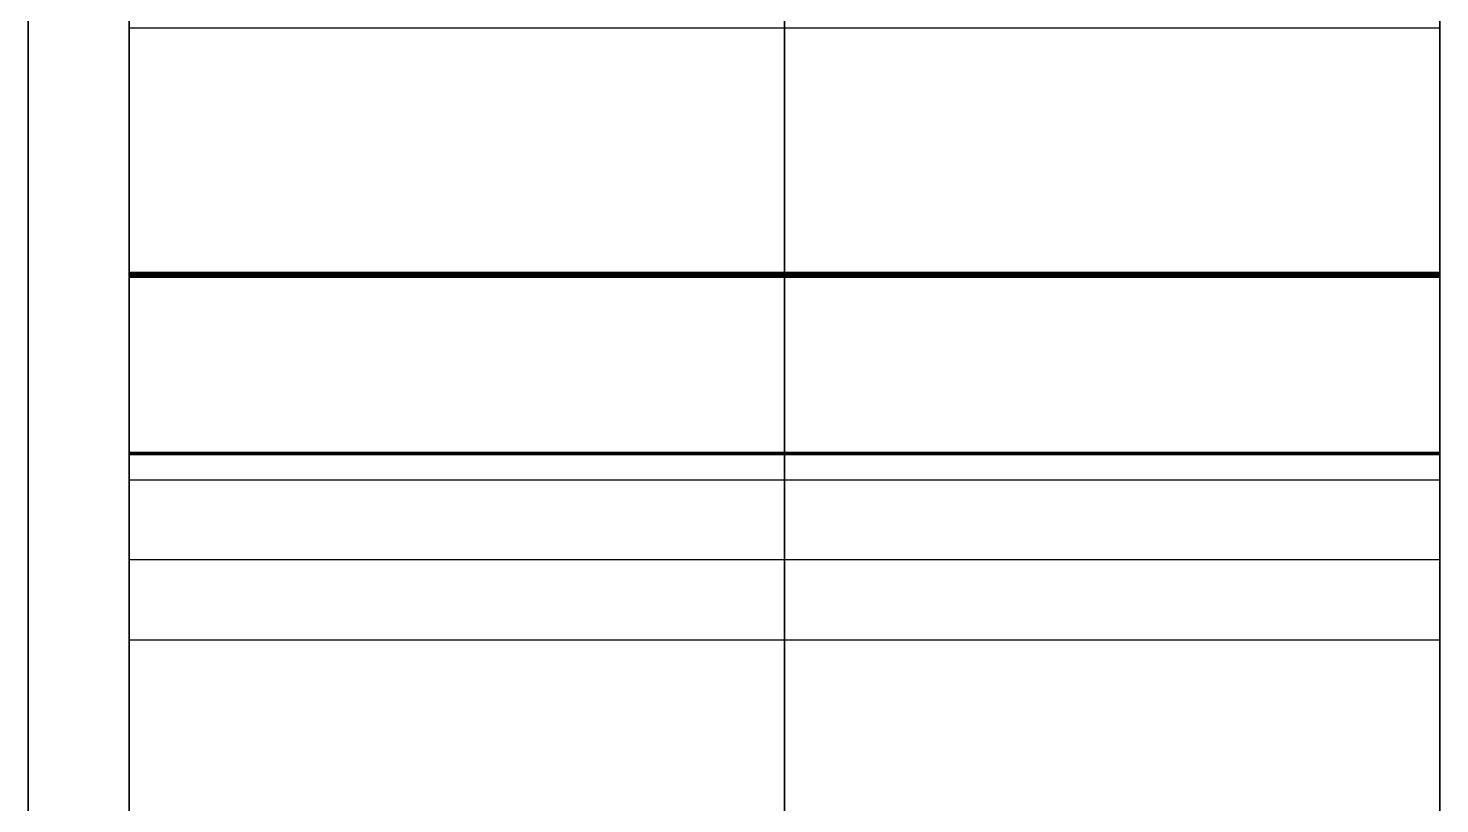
# Model space of a CAD drawing. Header units: millimetres. Extents: x -85 to 1059, y -155 to 155.
# Drawn here: x 1000 to 1007, y 39.77 to 43.61 of the extents above; entities that cross this region are included whole.
import ezdxf

# ---------------------------------------------------------------- set-up
doc = ezdxf.new("R2010")
doc.units = ezdxf.units.MM
doc.header["$MEASUREMENT"] = 0
doc.layers.add('Default', color=7, linetype='Continuous', true_color=0x000000)

msp = doc.modelspace()

# ---------------------------------------------------------------- linework, layer by layer
at = {"layer": 'Default'}
msp.add_line((1007, 11.1019, 0.0002), (1007, 140.002, 0.0002), dxfattribs=at)
for points, knots in [([(1000, 0, -154), (1000, -154, -154), (1000, -154), (1000, -154, 154), (1000, 0, 154), (1000, 154, 154), (1000, 154), (1000, 154, -154), (1000, 0, -154)], [0, 0, 0, 241.902634, 241.902634, 483.805269, 483.805269, 725.707903, 725.707903, 967.610537, 967.610537, 967.610537]), ([(1000, 0, -150), (1000, -150, -150), (1000, -150), (1000, -150, 150), (1000, 0, 150), (1000, 150, 150), (1000, 150), (1000, 150, -150), (1000, 0, -150)], [0, 0, 0, 235.619449, 235.619449, 471.238898, 471.238898, 706.858347, 706.858347, 942.477796, 942.477796, 942.477796])]:
    msp.add_rational_spline(points, [1, 0.707106781187, 1, 0.707106781187, 1, 0.707106781187, 1, 0.707106781187, 1], degree=2, knots=knots, dxfattribs=at)
for points, degree, knots in [([(1000.5, 0.0018, 150.0005), (1000.5, 82.8446, 150.0005), (1000.5, 150.0018, 82.8432), (1000.5, 150.0018, 0.0004), (1000.5, 150.0018, -82.8427), (1000.5, 82.8446, -150), (1000.5, 0.0018, -150), (1000.5, -82.8411, -150), (1000.5, -149.9983, -82.8427), (1000.5, -149.9983, 0.0004), (1000.5, -149.9983, 82.8432), (1000.5, -82.8411, 150.0005), (1000.5, 0.0018, 150.0005)], 3, [-5, -5, -5, -5, -4, -4, -4, -3, -3, -3, -2, -2, -2, -1, -1, -1, -1]), ([(1000.5, 0.3488, 139.7504), (1000.5, -76.9709, 139.7504), (1000.5, -139.6511, 77.0702), (1000.5, -139.6511, -0.2498), (1000.5, -139.6511, -77.5699), (1000.5, -76.9709, -140.2497), (1000.5, 0.3488, -140.2497), (1000.5, 77.6689, -140.2497), (1000.5, 140.349, -77.5699), (1000.5, 140.349, -0.2498), (1000.5, 140.349, 77.0702), (1000.5, 77.6689, 139.7504), (1000.5, 0.3488, 139.7504)], 3, [20636, 20636, 20636, 20636, 20637, 20637, 20637, 20638, 20638, 20638, 20639, 20639, 20639, 20640, 20640, 20640, 20640]), ([(1007, 0.3488, 139.7504), (1007, -76.9709, 139.7504), (1007, -139.6511, 77.0702), (1007, -139.6511, -0.2498), (1007, -139.6511, -77.5699), (1007, -76.9709, -140.2497), (1007, 0.3488, -140.2497), (1007, 77.6689, -140.2497), (1007, 140.349, -77.5699), (1007, 140.349, -0.2498), (1007, 140.349, 77.0702), (1007, 77.6689, 139.7504), (1007, 0.3488, 139.7504)], 3, [20636, 20636, 20636, 20636, 20637, 20637, 20637, 20638, 20638, 20638, 20639, 20639, 20639, 20640, 20640, 20640, 20640]), ([(1000.5, 0.0018, 140.0004), (1000.5, -77.318, 140.0004), (1000.5, -139.9981, 77.3202), (1000.5, -139.9981, 0.0002), (1000.5, -139.9981, -77.3199), (1000.5, -77.318, -139.9997), (1000.5, 0.0018, -139.9997), (1000.5, 77.3215, -139.9997), (1000.5, 140.002, -77.3199), (1000.5, 140.002, 0.0002), (1000.5, 140.002, 77.3202), (1000.5, 77.3215, 140.0004), (1000.5, 0.0018, 140.0004)], 3, [-1, -1, -1, -1, 0, 0, 0, 1, 1, 1, 2, 2, 2, 3, 3, 3, 3]), ([(1003.75, 0.0018, 140.0004), (1003.75, -77.318, 140.0004), (1003.75, -139.9981, 77.3202), (1003.75, -139.9981, 0.0002), (1003.75, -139.9981, -77.3199), (1003.75, -77.318, -139.9997), (1003.75, 0.0018, -139.9997), (1003.75, 77.3215, -139.9997), (1003.75, 140.002, -77.3199), (1003.75, 140.002, 0.0002), (1003.75, 140.002, 77.3202), (1003.75, 77.3215, 140.0004), (1003.75, 0.0018, 140.0004)], 3, [-1, -1, -1, -1, 0, 0, 0, 1, 1, 1, 2, 2, 2, 3, 3, 3, 3]), ([(1007, 0.0018, 140.0004), (1007, -77.318, 140.0004), (1007, -139.9981, 77.3202), (1007, -139.9981, 0.0002), (1007, -139.9981, -77.3199), (1007, -77.318, -139.9997), (1007, 0.0018, -139.9997), (1007, 77.3215, -139.9997), (1007, 140.002, -77.3199), (1007, 140.002, 0.0002), (1007, 140.002, 77.3202), (1007, 77.3215, 140.0004), (1007, 0.0018, 140.0004)], 3, [-1, -1, -1, -1, 0, 0, 0, 1, 1, 1, 2, 2, 2, 3, 3, 3, 3]), ([(1007, 124.0322, 15.6482), (1007, 116.3332, 77.2989), (1007, 63.7379, 125.0004), (1007, 0.0019, 125.0004), (1007, -17.5054, 125.0004), (1007, -34.1724, 121.4011), (1007, -49.2988, 114.9022)], 3, [595.378082, 595.378082, 595.378082, 595.378082, 596.378082, 596.378082, 596.378082, 597.378082, 597.378082, 597.378082, 597.378082]), ([(1007, -49.627, -114.76), (1007, -34.4135, -121.3481), (1007, -17.6322, -124.9994), (1007, 0.0018, -124.9994), (1007, 63.676, -124.9994), (1007, 116.2304, -77.3892), (1007, 124.0095, -15.8252)], 3, [1200.555169, 1200.555169, 1200.555169, 1200.555169, 1201.555169, 1201.555169, 1201.555169, 1202.555169, 1202.555169, 1202.555169, 1202.555169]), ([(1000.5, 43.6216, -149.083), (1000.5, 43.6161, -149.0756), (1000.5, 43.6107, -149.0682), (1000.5, 43.5791, -149.0248), (1000.5, 43.5475, -148.9814), (1000.5, 43.5161, -148.9382), (1000.5, 43.4847, -148.895), (1000.5, 43.4537, -148.8518), (1000.5, 43.4226, -148.8086), (1000.5, 43.3918, -148.7659), (1000.5, 43.3609, -148.7232), (1000.5, 43.3304, -148.6805), (1000.5, 43.2999, -148.6378), (1000.5, 43.2695, -148.5953), (1000.5, 43.2392, -148.5528), (1000.5, 43.2092, -148.5107), (1000.5, 43.1792, -148.4685), (1000.5, 43.1494, -148.4262), (1000.5, 43.1196, -148.3838), (1000.5, 43.0902, -148.342), (1000.5, 43.0607, -148.3002), (1000.5, 43.0314, -148.2586), (1000.5, 43.0021, -148.217), (1000.5, 42.9732, -148.1752), (1000.5, 42.9443, -148.1334), (1000.5, 42.9155, -148.0921), (1000.5, 42.8868, -148.0508), (1000.5, 42.8584, -148.0097), (1000.5, 42.83, -147.9686), (1000.5, 42.8018, -147.9275), (1000.5, 42.7735, -147.8864), (1000.5, 42.7457, -147.8458), (1000.5, 42.7178, -147.8053), (1000.5, 42.6899, -147.7645), (1000.5, 42.6621, -147.7238), (1000.5, 42.6347, -147.6836), (1000.5, 42.6074, -147.6434), (1000.5, 42.5802, -147.603), (1000.5, 42.553, -147.5626), (1000.5, 42.5261, -147.5227), (1000.5, 42.4991, -147.4828), (1000.5, 42.4724, -147.443), (1000.5, 42.4458, -147.4031), (1000.5, 42.4232, -147.3692), (1000.5, 42.4006, -147.3354)], 2, [9449, 9449, 9449, 9450, 9450, 9451, 9451, 9452, 9452, 9453, 9453, 9454, 9454, 9455, 9455, 9456, 9456, 9457, 9457, 9458, 9458, 9459, 9459, 9460, 9460, 9461, 9461, 9462, 9462, 9463, 9463, 9464, 9464, 9465, 9465, 9466, 9466, 9467, 9467, 9468, 9468, 9469, 9469, 9470, 9470, 9471, 9471, 9471]), ([(1000.5, 42.4006, 146.8358), (1000.5, 42.4232, 146.8696), (1000.5, 42.4458, 146.9035), (1000.5, 42.4724, 146.9432), (1000.5, 42.4991, 146.9829), (1000.5, 42.5261, 147.0231), (1000.5, 42.553, 147.0633), (1000.5, 42.5802, 147.1032), (1000.5, 42.6074, 147.1431), (1000.5, 42.6347, 147.1836), (1000.5, 42.6621, 147.2242), (1000.5, 42.6899, 147.2648), (1000.5, 42.7178, 147.3053), (1000.5, 42.7457, 147.3463), (1000.5, 42.7735, 147.3872), (1000.5, 42.8018, 147.4281), (1000.5, 42.83, 147.469), (1000.5, 42.8584, 147.5101), (1000.5, 42.8868, 147.5512), (1000.5, 42.9155, 147.5925), (1000.5, 42.9443, 147.6338), (1000.5, 42.9732, 147.6754), (1000.5, 43.0021, 147.717), (1000.5, 43.0314, 147.7588), (1000.5, 43.0607, 147.8006), (1000.5, 43.0902, 147.8426), (1000.5, 43.1196, 147.8846), (1000.5, 43.1494, 147.9266), (1000.5, 43.1792, 147.9686), (1000.5, 43.2092, 148.0111), (1000.5, 43.2392, 148.0536), (1000.5, 43.2695, 148.0959), (1000.5, 43.2999, 148.1382), (1000.5, 43.3304, 148.1809), (1000.5, 43.3609, 148.2236), (1000.5, 43.3918, 148.2663), (1000.5, 43.4226, 148.309), (1000.5, 43.4537, 148.352), (1000.5, 43.4847, 148.3951), (1000.5, 43.5161, 148.4385), (1000.5, 43.5475, 148.4818), (1000.5, 43.5791, 148.5252), (1000.5, 43.6107, 148.5686)], 2, [983, 983, 983, 984, 984, 985, 985, 986, 986, 987, 987, 988, 988, 989, 989, 990, 990, 991, 991, 992, 992, 993, 993, 994, 994, 995, 995, 996, 996, 997, 997, 998, 998, 999, 999, 1000, 1000, 1001, 1001, 1002, 1002, 1003, 1003, 1004, 1004, 1004]), ([(1007, 43.6216, -149.083), (1007, 43.6161, -149.0756), (1007, 43.6107, -149.0682), (1007, 43.5791, -149.0248), (1007, 43.5475, -148.9814), (1007, 43.5161, -148.9382), (1007, 43.4847, -148.895), (1007, 43.4537, -148.8518), (1007, 43.4226, -148.8086), (1007, 43.3918, -148.7659), (1007, 43.3609, -148.7232), (1007, 43.3304, -148.6805), (1007, 43.2999, -148.6378), (1007, 43.2695, -148.5953), (1007, 43.2392, -148.5528), (1007, 43.2092, -148.5107), (1007, 43.1792, -148.4685), (1007, 43.1494, -148.4262), (1007, 43.1196, -148.3838), (1007, 43.0902, -148.342), (1007, 43.0607, -148.3002), (1007, 43.0314, -148.2586), (1007, 43.0021, -148.217), (1007, 42.9732, -148.1752), (1007, 42.9443, -148.1334), (1007, 42.9155, -148.0921), (1007, 42.8868, -148.0508), (1007, 42.8584, -148.0097), (1007, 42.83, -147.9686), (1007, 42.8018, -147.9275), (1007, 42.7735, -147.8864), (1007, 42.7457, -147.8458), (1007, 42.7178, -147.8053), (1007, 42.6899, -147.7645), (1007, 42.6621, -147.7238), (1007, 42.6347, -147.6836), (1007, 42.6074, -147.6434), (1007, 42.5802, -147.603), (1007, 42.553, -147.5626), (1007, 42.5261, -147.5227), (1007, 42.4991, -147.4828), (1007, 42.4724, -147.443), (1007, 42.4458, -147.4031), (1007, 42.4232, -147.3692), (1007, 42.4006, -147.3354)], 2, [9449, 9449, 9449, 9450, 9450, 9451, 9451, 9452, 9452, 9453, 9453, 9454, 9454, 9455, 9455, 9456, 9456, 9457, 9457, 9458, 9458, 9459, 9459, 9460, 9460, 9461, 9461, 9462, 9462, 9463, 9463, 9464, 9464, 9465, 9465, 9466, 9466, 9467, 9467, 9468, 9468, 9469, 9469, 9470, 9470, 9471, 9471, 9471]), ([(1007, 42.4006, 146.8358), (1007, 42.4232, 146.8696), (1007, 42.4458, 146.9035), (1007, 42.4724, 146.9432), (1007, 42.4991, 146.9829), (1007, 42.5261, 147.0231), (1007, 42.553, 147.0633), (1007, 42.5802, 147.1032), (1007, 42.6074, 147.1431), (1007, 42.6347, 147.1836), (1007, 42.6621, 147.2242), (1007, 42.6899, 147.2648), (1007, 42.7178, 147.3053), (1007, 42.7457, 147.3463), (1007, 42.7735, 147.3872), (1007, 42.8018, 147.4281), (1007, 42.83, 147.469), (1007, 42.8584, 147.5101), (1007, 42.8868, 147.5512), (1007, 42.9155, 147.5925), (1007, 42.9443, 147.6338), (1007, 42.9732, 147.6754), (1007, 43.0021, 147.717), (1007, 43.0314, 147.7588), (1007, 43.0607, 147.8006), (1007, 43.0902, 147.8426), (1007, 43.1196, 147.8846), (1007, 43.1494, 147.9266), (1007, 43.1792, 147.9686), (1007, 43.2092, 148.0111), (1007, 43.2392, 148.0536), (1007, 43.2695, 148.0959), (1007, 43.2999, 148.1382), (1007, 43.3304, 148.1809), (1007, 43.3609, 148.2236), (1007, 43.3918, 148.2663), (1007, 43.4226, 148.309), (1007, 43.4537, 148.352), (1007, 43.4847, 148.3951), (1007, 43.5161, 148.4385), (1007, 43.5475, 148.4818), (1007, 43.5791, 148.5252), (1007, 43.6107, 148.5686)], 2, [983, 983, 983, 984, 984, 985, 985, 986, 986, 987, 987, 988, 988, 989, 989, 990, 990, 991, 991, 992, 992, 993, 993, 994, 994, 995, 995, 996, 996, 997, 997, 998, 998, 999, 999, 1000, 1000, 1001, 1001, 1002, 1002, 1003, 1003, 1004, 1004, 1004]), ([(1000.5, 42.3872, 146.8192), (1000.5, 42.3888, 146.821), (1000.5, 42.3904, 146.8227), (1000.5, 42.392, 146.8245), (1000.5, 42.3936, 146.8263)], 2, [979, 979, 979, 980, 980, 981, 981, 981]), ([(1000.5, 41.5067, 147.0584), (1000.5, 41.6487, 147.0187), (1000.5, 41.7907, 146.979), (1000.5, 41.9408, 146.9365), (1000.5, 42.0909, 146.894), (1000.5, 42.2326, 146.8536), (1000.5, 42.3742, 146.8132)], 2, [971, 971, 971, 972, 972, 973, 973, 974, 974, 974]), ([(1000.5, 42.3742, -147.3128), (1000.5, 42.2326, -147.3534), (1000.5, 42.0909, -147.3939), (1000.5, 41.9408, -147.4363), (1000.5, 41.7907, -147.4786), (1000.5, 41.6487, -147.5185), (1000.5, 41.5067, -147.5583)], 2, [9480, 9480, 9480, 9481, 9481, 9482, 9482, 9483, 9483, 9483]), ([(1007, 42.3872, 146.8192), (1007, 42.3888, 146.821), (1007, 42.3904, 146.8227), (1007, 42.392, 146.8245), (1007, 42.3936, 146.8263)], 2, [979, 979, 979, 980, 980, 981, 981, 981]), ([(1007, 41.5067, 147.0584), (1007, 41.6487, 147.0187), (1007, 41.7907, 146.979), (1007, 41.9408, 146.9365), (1007, 42.0909, 146.894), (1007, 42.2326, 146.8536), (1007, 42.3742, 146.8132)], 2, [971, 971, 971, 972, 972, 973, 973, 974, 974, 974]), ([(1007, 42.3742, -147.3128), (1007, 42.2326, -147.3534), (1007, 42.0909, -147.3939), (1007, 41.9408, -147.4363), (1007, 41.7907, -147.4786), (1007, 41.6487, -147.5185), (1007, 41.5067, -147.5583)], 2, [9480, 9480, 9480, 9481, 9481, 9482, 9482, 9483, 9483, 9483]), ([(1000.5, 41.5032, 147.0612), (1000.5, 41.5041, 147.0605), (1000.5, 41.5049, 147.0598), (1000.5, 41.5058, 147.0591), (1000.5, 41.5067, 147.0584)], 2, [969, 969, 969, 970, 970, 971, 971, 971]), ([(1000.5, 41.5004, 147.0669), (1000.5, 41.5011, 147.0654), (1000.5, 41.5018, 147.064), (1000.5, 41.5025, 147.0626), (1000.5, 41.5032, 147.0612)], 2, [967, 967, 967, 968, 968, 969, 969, 969]), ([(1000.5, 41.5004, -147.5664), (1000.5, 41.4998, -147.5684), (1000.5, 41.4993, -147.5703), (1000.5, 41.4988, -147.5723), (1000.5, 41.4982, -147.5742)], 2, [9487, 9487, 9487, 9488, 9488, 9489, 9489, 9489]), ([(1000.5, 41.4968, 147.0852), (1000.5, 41.4972, 147.0825), (1000.5, 41.4975, 147.0799), (1000.5, 41.4979, 147.0774), (1000.5, 41.4982, 147.075)], 2, [963, 963, 963, 964, 964, 965, 965, 965]), ([(1000.5, 41.3709, 149.2195), (1000.5, 41.3716, 149.2102), (1000.5, 41.3723, 149.2008), (1000.5, 41.3764, 149.1474), (1000.5, 41.3804, 149.0939), (1000.5, 41.3846, 149.0408), (1000.5, 41.3889, 148.9877), (1000.5, 41.3928, 148.9346), (1000.5, 41.3966, 148.8815), (1000.5, 41.4005, 148.8288), (1000.5, 41.4044, 148.7761), (1000.5, 41.4081, 148.7238), (1000.5, 41.4118, 148.6716), (1000.5, 41.4153, 148.6196), (1000.5, 41.4189, 148.5676), (1000.5, 41.4222, 148.5159), (1000.5, 41.4256, 148.4642), (1000.5, 41.4289, 148.4129), (1000.5, 41.4323, 148.3615), (1000.5, 41.4356, 148.3102), (1000.5, 41.439, 148.2589), (1000.5, 41.442, 148.2079), (1000.5, 41.445, 148.1569), (1000.5, 41.448, 148.1065), (1000.5, 41.451, 148.056), (1000.5, 41.4538, 148.0058), (1000.5, 41.4566, 147.9555), (1000.5, 41.4593, 147.9056), (1000.5, 41.4619, 147.8557), (1000.5, 41.4646, 147.8059), (1000.5, 41.4672, 147.7562), (1000.5, 41.4697, 147.7066), (1000.5, 41.4721, 147.657), (1000.5, 41.4744, 147.6082), (1000.5, 41.4767, 147.5593), (1000.5, 41.479, 147.5105), (1000.5, 41.4813, 147.4616), (1000.5, 41.4834, 147.4131), (1000.5, 41.4855, 147.3646), (1000.5, 41.4877, 147.3164), (1000.5, 41.4898, 147.2683), (1000.5, 41.4915, 147.2203), (1000.5, 41.4933, 147.1723), (1000.5, 41.4949, 147.1318), (1000.5, 41.4965, 147.0912)], 2, [940, 940, 940, 941, 941, 942, 942, 943, 943, 944, 944, 945, 945, 946, 946, 947, 947, 948, 948, 949, 949, 950, 950, 951, 951, 952, 952, 953, 953, 954, 954, 955, 955, 956, 956, 957, 957, 958, 958, 959, 959, 960, 960, 961, 961, 962, 962, 962]), ([(1000.5, 41.4965, -147.5908), (1000.5, 41.4949, -147.6315), (1000.5, 41.4933, -147.6723), (1000.5, 41.4915, -147.7201), (1000.5, 41.4898, -147.7679), (1000.5, 41.4877, -147.8162), (1000.5, 41.4855, -147.8645), (1000.5, 41.4834, -147.9129), (1000.5, 41.4813, -147.9612), (1000.5, 41.479, -148.0101), (1000.5, 41.4767, -148.0589), (1000.5, 41.4744, -148.108), (1000.5, 41.4721, -148.157), (1000.5, 41.4697, -148.2064), (1000.5, 41.4672, -148.2558), (1000.5, 41.4646, -148.3053), (1000.5, 41.4619, -148.3549), (1000.5, 41.4593, -148.4052), (1000.5, 41.4566, -148.4554), (1000.5, 41.4538, -148.5055), (1000.5, 41.451, -148.5556), (1000.5, 41.448, -148.6063), (1000.5, 41.445, -148.6569), (1000.5, 41.442, -148.7077), (1000.5, 41.439, -148.7585), (1000.5, 41.4356, -148.8096), (1000.5, 41.4323, -148.8608), (1000.5, 41.4289, -148.9123), (1000.5, 41.4256, -148.9638), (1000.5, 41.4222, -149.0155), (1000.5, 41.4189, -149.0672), (1000.5, 41.4153, -149.1194), (1000.5, 41.4118, -149.1716), (1000.5, 41.4081, -149.224), (1000.5, 41.4044, -149.2764), (1000.5, 41.4005, -149.3289), (1000.5, 41.3966, -149.3815), (1000.5, 41.3928, -149.4342), (1000.5, 41.3889, -149.487), (1000.5, 41.3846, -149.5402), (1000.5, 41.3804, -149.5935), (1000.5, 41.3764, -149.6471), (1000.5, 41.3723, -149.7008), (1000.5, 41.3716, -149.7101), (1000.5, 41.3709, -149.7194)], 2, [9492, 9492, 9492, 9493, 9493, 9494, 9494, 9495, 9495, 9496, 9496, 9497, 9497, 9498, 9498, 9499, 9499, 9500, 9500, 9501, 9501, 9502, 9502, 9503, 9503, 9504, 9504, 9505, 9505, 9506, 9506, 9507, 9507, 9508, 9508, 9509, 9509, 9510, 9510, 9511, 9511, 9512, 9512, 9513, 9513, 9514, 9514, 9514]), ([(1007, 41.5032, 147.0612), (1007, 41.5041, 147.0605), (1007, 41.5049, 147.0598), (1007, 41.5058, 147.0591), (1007, 41.5067, 147.0584)], 2, [969, 969, 969, 970, 970, 971, 971, 971]), ([(1007, 41.5004, 147.0669), (1007, 41.5011, 147.0654), (1007, 41.5018, 147.064), (1007, 41.5025, 147.0626), (1007, 41.5032, 147.0612)], 2, [967, 967, 967, 968, 968, 969, 969, 969]), ([(1007, 41.5004, -147.5664), (1007, 41.4998, -147.5684), (1007, 41.4993, -147.5703), (1007, 41.4988, -147.5723), (1007, 41.4982, -147.5742)], 2, [9487, 9487, 9487, 9488, 9488, 9489, 9489, 9489]), ([(1007, 41.4968, 147.0852), (1007, 41.4972, 147.0825), (1007, 41.4975, 147.0799), (1007, 41.4979, 147.0774), (1007, 41.4982, 147.075)], 2, [963, 963, 963, 964, 964, 965, 965, 965]), ([(1007, 41.3709, 149.2195), (1007, 41.3716, 149.2102), (1007, 41.3723, 149.2008), (1007, 41.3764, 149.1474), (1007, 41.3804, 149.0939), (1007, 41.3846, 149.0408), (1007, 41.3889, 148.9877), (1007, 41.3928, 148.9346), (1007, 41.3966, 148.8815), (1007, 41.4005, 148.8288), (1007, 41.4044, 148.7761), (1007, 41.4081, 148.7238), (1007, 41.4118, 148.6716), (1007, 41.4153, 148.6196), (1007, 41.4189, 148.5676), (1007, 41.4222, 148.5159), (1007, 41.4256, 148.4642), (1007, 41.4289, 148.4129), (1007, 41.4323, 148.3615), (1007, 41.4356, 148.3102), (1007, 41.439, 148.2589), (1007, 41.442, 148.2079), (1007, 41.445, 148.1569), (1007, 41.448, 148.1065), (1007, 41.451, 148.056), (1007, 41.4538, 148.0058), (1007, 41.4566, 147.9555), (1007, 41.4593, 147.9056), (1007, 41.4619, 147.8557), (1007, 41.4646, 147.8059), (1007, 41.4672, 147.7562), (1007, 41.4697, 147.7066), (1007, 41.4721, 147.657), (1007, 41.4744, 147.6082), (1007, 41.4767, 147.5593), (1007, 41.479, 147.5105), (1007, 41.4813, 147.4616), (1007, 41.4834, 147.4131), (1007, 41.4855, 147.3646), (1007, 41.4877, 147.3164), (1007, 41.4898, 147.2683), (1007, 41.4915, 147.2203), (1007, 41.4933, 147.1723), (1007, 41.4949, 147.1318), (1007, 41.4965, 147.0912)], 2, [940, 940, 940, 941, 941, 942, 942, 943, 943, 944, 944, 945, 945, 946, 946, 947, 947, 948, 948, 949, 949, 950, 950, 951, 951, 952, 952, 953, 953, 954, 954, 955, 955, 956, 956, 957, 957, 958, 958, 959, 959, 960, 960, 961, 961, 962, 962, 962]), ([(1007, 41.4965, -147.5908), (1007, 41.4949, -147.6315), (1007, 41.4933, -147.6723), (1007, 41.4915, -147.7201), (1007, 41.4898, -147.7679), (1007, 41.4877, -147.8162), (1007, 41.4855, -147.8645), (1007, 41.4834, -147.9129), (1007, 41.4813, -147.9612), (1007, 41.479, -148.0101), (1007, 41.4767, -148.0589), (1007, 41.4744, -148.108), (1007, 41.4721, -148.157), (1007, 41.4697, -148.2064), (1007, 41.4672, -148.2558), (1007, 41.4646, -148.3053), (1007, 41.4619, -148.3549), (1007, 41.4593, -148.4052), (1007, 41.4566, -148.4554), (1007, 41.4538, -148.5055), (1007, 41.451, -148.5556), (1007, 41.448, -148.6063), (1007, 41.445, -148.6569), (1007, 41.442, -148.7077), (1007, 41.439, -148.7585), (1007, 41.4356, -148.8096), (1007, 41.4323, -148.8608), (1007, 41.4289, -148.9123), (1007, 41.4256, -148.9638), (1007, 41.4222, -149.0155), (1007, 41.4189, -149.0672), (1007, 41.4153, -149.1194), (1007, 41.4118, -149.1716), (1007, 41.4081, -149.224), (1007, 41.4044, -149.2764), (1007, 41.4005, -149.3289), (1007, 41.3966, -149.3815), (1007, 41.3928, -149.4342), (1007, 41.3889, -149.487), (1007, 41.3846, -149.5402), (1007, 41.3804, -149.5935), (1007, 41.3764, -149.6471), (1007, 41.3723, -149.7008), (1007, 41.3716, -149.7101), (1007, 41.3709, -149.7194)], 2, [9492, 9492, 9492, 9493, 9493, 9494, 9494, 9495, 9495, 9496, 9496, 9497, 9497, 9498, 9498, 9499, 9499, 9500, 9500, 9501, 9501, 9502, 9502, 9503, 9503, 9504, 9504, 9505, 9505, 9506, 9506, 9507, 9507, 9508, 9508, 9509, 9509, 9510, 9510, 9511, 9511, 9512, 9512, 9513, 9513, 9514, 9514, 9514]), ([(1000.5, 39.3915, 147.6627), (1000.5, 39.4133, 147.6971), (1000.5, 39.4352, 147.7315), (1000.5, 39.4611, 147.7719), (1000.5, 39.4871, 147.8123), (1000.5, 39.5132, 147.8527), (1000.5, 39.5393, 147.8931), (1000.5, 39.5656, 147.934), (1000.5, 39.5918, 147.9749), (1000.5, 39.6185, 148.0158), (1000.5, 39.6451, 148.0567), (1000.5, 39.6719, 148.0978), (1000.5, 39.6987, 148.1389), (1000.5, 39.7259, 148.1802), (1000.5, 39.7531, 148.2215), (1000.5, 39.7804, 148.2631), (1000.5, 39.8077, 148.3047), (1000.5, 39.8354, 148.3466), (1000.5, 39.8631, 148.3884), (1000.5, 39.891, 148.4302), (1000.5, 39.9189, 148.472), (1000.5, 39.9469, 148.5141), (1000.5, 39.9749, 148.5563), (1000.5, 40.0033, 148.5988), (1000.5, 40.0317, 148.6413), (1000.5, 40.0603, 148.6836), (1000.5, 40.0889, 148.726), (1000.5, 40.1178, 148.7687), (1000.5, 40.1468, 148.8113), (1000.5, 40.1759, 148.8544), (1000.5, 40.205, 148.8974), (1000.5, 40.2344, 148.9405), (1000.5, 40.2639, 148.9835), (1000.5, 40.2935, 149.0267), (1000.5, 40.3231, 149.0699), (1000.5, 40.3531, 149.1133), (1000.5, 40.3831, 149.1567), (1000.5, 40.4133, 149.2005), (1000.5, 40.4434, 149.2442), (1000.5, 40.474, 149.2881), (1000.5, 40.5045, 149.332), (1000.5, 40.5352, 149.3761), (1000.5, 40.5659, 149.4202), (1000.5, 40.5711, 149.4278), (1000.5, 40.5764, 149.4354)], 2, [916, 916, 916, 917, 917, 918, 918, 919, 919, 920, 920, 921, 921, 922, 922, 923, 923, 924, 924, 925, 925, 926, 926, 927, 927, 928, 928, 929, 929, 930, 930, 931, 931, 932, 932, 933, 933, 934, 934, 935, 935, 936, 936, 937, 937, 938, 938, 938]), ([(1000.5, 40.5764, -149.935), (1000.5, 40.5711, -149.9274), (1000.5, 40.5659, -149.9198), (1000.5, 40.5352, -149.8757), (1000.5, 40.5045, -149.8316), (1000.5, 40.474, -149.7879), (1000.5, 40.4434, -149.7441), (1000.5, 40.4133, -149.7004), (1000.5, 40.3831, -149.6567), (1000.5, 40.3531, -149.6133), (1000.5, 40.3231, -149.5699), (1000.5, 40.2935, -149.5267), (1000.5, 40.2639, -149.4834), (1000.5, 40.2344, -149.44), (1000.5, 40.205, -149.3967), (1000.5, 40.1759, -149.3538), (1000.5, 40.1468, -149.3109), (1000.5, 40.1178, -149.2682), (1000.5, 40.0889, -149.2256), (1000.5, 40.0603, -149.1831), (1000.5, 40.0317, -149.1405), (1000.5, 40.0033, -149.0984), (1000.5, 39.9749, -149.0562), (1000.5, 39.9469, -149.0139), (1000.5, 39.9189, -148.9716), (1000.5, 39.891, -148.9298), (1000.5, 39.8631, -148.888), (1000.5, 39.8354, -148.8461), (1000.5, 39.8077, -148.8043), (1000.5, 39.7804, -148.7627), (1000.5, 39.7531, -148.7211), (1000.5, 39.7259, -148.6798), (1000.5, 39.6987, -148.6385), (1000.5, 39.6719, -148.5974), (1000.5, 39.6451, -148.5563), (1000.5, 39.6185, -148.5154), (1000.5, 39.5918, -148.4745), (1000.5, 39.5656, -148.4338), (1000.5, 39.5393, -148.393), (1000.5, 39.5132, -148.3524), (1000.5, 39.4871, -148.3119), (1000.5, 39.4611, -148.2715), (1000.5, 39.4352, -148.2311), (1000.5, 39.4133, -148.1967), (1000.5, 39.3915, -148.1623)], 2, [9516, 9516, 9516, 9517, 9517, 9518, 9518, 9519, 9519, 9520, 9520, 9521, 9521, 9522, 9522, 9523, 9523, 9524, 9524, 9525, 9525, 9526, 9526, 9527, 9527, 9528, 9528, 9529, 9529, 9530, 9530, 9531, 9531, 9532, 9532, 9533, 9533, 9534, 9534, 9535, 9535, 9536, 9536, 9537, 9537, 9538, 9538, 9538]), ([(1007, 39.3915, 147.6627), (1007, 39.4133, 147.6971), (1007, 39.4352, 147.7315), (1007, 39.4611, 147.7719), (1007, 39.4871, 147.8123), (1007, 39.5132, 147.8527), (1007, 39.5393, 147.8931), (1007, 39.5656, 147.934), (1007, 39.5918, 147.9749), (1007, 39.6185, 148.0158), (1007, 39.6451, 148.0567), (1007, 39.6719, 148.0978), (1007, 39.6987, 148.1389), (1007, 39.7259, 148.1802), (1007, 39.7531, 148.2215), (1007, 39.7804, 148.2631), (1007, 39.8077, 148.3047), (1007, 39.8354, 148.3466), (1007, 39.8631, 148.3884), (1007, 39.891, 148.4302), (1007, 39.9189, 148.472), (1007, 39.9469, 148.5141), (1007, 39.9749, 148.5563), (1007, 40.0033, 148.5988), (1007, 40.0317, 148.6413), (1007, 40.0603, 148.6836), (1007, 40.0889, 148.726), (1007, 40.1178, 148.7687), (1007, 40.1468, 148.8113), (1007, 40.1759, 148.8544), (1007, 40.205, 148.8974), (1007, 40.2344, 148.9405), (1007, 40.2639, 148.9835), (1007, 40.2935, 149.0267), (1007, 40.3231, 149.0699), (1007, 40.3531, 149.1133), (1007, 40.3831, 149.1567), (1007, 40.4133, 149.2005), (1007, 40.4434, 149.2442), (1007, 40.474, 149.2881), (1007, 40.5045, 149.332), (1007, 40.5352, 149.3761), (1007, 40.5659, 149.4202), (1007, 40.5711, 149.4278), (1007, 40.5764, 149.4354)], 2, [916, 916, 916, 917, 917, 918, 918, 919, 919, 920, 920, 921, 921, 922, 922, 923, 923, 924, 924, 925, 925, 926, 926, 927, 927, 928, 928, 929, 929, 930, 930, 931, 931, 932, 932, 933, 933, 934, 934, 935, 935, 936, 936, 937, 937, 938, 938, 938]), ([(1007, 40.5764, -149.935), (1007, 40.5711, -149.9274), (1007, 40.5659, -149.9198), (1007, 40.5352, -149.8757), (1007, 40.5045, -149.8316), (1007, 40.474, -149.7879), (1007, 40.4434, -149.7441), (1007, 40.4133, -149.7004), (1007, 40.3831, -149.6567), (1007, 40.3531, -149.6133), (1007, 40.3231, -149.5699), (1007, 40.2935, -149.5267), (1007, 40.2639, -149.4834), (1007, 40.2344, -149.44), (1007, 40.205, -149.3967), (1007, 40.1759, -149.3538), (1007, 40.1468, -149.3109), (1007, 40.1178, -149.2682), (1007, 40.0889, -149.2256), (1007, 40.0603, -149.1831), (1007, 40.0317, -149.1405), (1007, 40.0033, -149.0984), (1007, 39.9749, -149.0562), (1007, 39.9469, -149.0139), (1007, 39.9189, -148.9716), (1007, 39.891, -148.9298), (1007, 39.8631, -148.888), (1007, 39.8354, -148.8461), (1007, 39.8077, -148.8043), (1007, 39.7804, -148.7627), (1007, 39.7531, -148.7211), (1007, 39.7259, -148.6798), (1007, 39.6987, -148.6385), (1007, 39.6719, -148.5974), (1007, 39.6451, -148.5563), (1007, 39.6185, -148.5154), (1007, 39.5918, -148.4745), (1007, 39.5656, -148.4338), (1007, 39.5393, -148.393), (1007, 39.5132, -148.3524), (1007, 39.4871, -148.3119), (1007, 39.4611, -148.2715), (1007, 39.4352, -148.2311), (1007, 39.4133, -148.1967), (1007, 39.3915, -148.1623)], 2, [9516, 9516, 9516, 9517, 9517, 9518, 9518, 9519, 9519, 9520, 9520, 9521, 9521, 9522, 9522, 9523, 9523, 9524, 9524, 9525, 9525, 9526, 9526, 9527, 9527, 9528, 9528, 9529, 9529, 9530, 9530, 9531, 9531, 9532, 9532, 9533, 9533, 9534, 9534, 9535, 9535, 9536, 9536, 9537, 9537, 9538, 9538, 9538])]:
    msp.add_open_spline(points, degree=degree, knots=knots, dxfattribs=at)
for points, degree in [([(1007, 123.9657, -15.1292), (1007, 89.2759, -15.1292), (1007, 54.5861, -15.1292), (1007, 19.8963, -15.1292)], 3), ([(1007, 20.2489, 14.8569), (1007, 54.8211, 14.8569), (1007, 89.3933, 14.8569), (1007, 123.9656, 14.8569)], 3), ([(1007, 43.6107, 148.5686), (1003.75, 43.6107, 148.5686), (1000.5, 43.6107, 148.5686)], 2), ([(1007, 42.4006, 146.8358), (1003.75, 42.4006, 146.8358), (1000.5, 42.4006, 146.8358)], 2), ([(1000.5, 42.3968, 146.8308), (1000.5, 42.3987, 146.8333), (1000.5, 42.4006, 146.8358)], 2), ([(1007, 42.4006, -147.3354), (1003.75, 42.4006, -147.3354), (1000.5, 42.4006, -147.3354)], 2), ([(1000.5, 42.4006, -147.3354), (1000.5, 42.3987, -147.3329), (1000.5, 42.3968, -147.3304)], 2), ([(1007, 42.3968, 146.8308), (1003.75, 42.3968, 146.8308), (1000.5, 42.3968, 146.8308)], 2), ([(1000.5, 42.3936, 146.8263), (1000.5, 42.3952, 146.8285), (1000.5, 42.3968, 146.8308)], 2), ([(1007, 42.3968, -147.3304), (1003.75, 42.3968, -147.3304), (1000.5, 42.3968, -147.3304)], 2), ([(1000.5, 42.3968, -147.3304), (1000.5, 42.3952, -147.3281), (1000.5, 42.3936, -147.3259)], 2), ([(1007, 42.3936, 146.8263), (1003.75, 42.3936, 146.8263), (1000.5, 42.3936, 146.8263)], 2), ([(1007, 42.3936, -147.3259), (1003.75, 42.3936, -147.3259), (1000.5, 42.3936, -147.3259)], 2), ([(1000.5, 42.3936, -147.3259), (1000.5, 42.392, -147.3243), (1000.5, 42.3904, -147.3227)], 2), ([(1007, 42.3904, -147.3227), (1003.75, 42.3904, -147.3227), (1000.5, 42.3904, -147.3227)], 2), ([(1000.5, 42.3904, -147.3227), (1000.5, 42.3888, -147.3209), (1000.5, 42.3872, -147.3191)], 2), ([(1007, 42.3872, 146.8192), (1003.75, 42.3872, 146.8192), (1000.5, 42.3872, 146.8192)], 2), ([(1000.5, 42.3844, 146.8174), (1000.5, 42.3858, 146.8183), (1000.5, 42.3872, 146.8192)], 2), ([(1007, 42.3872, -147.3191), (1003.75, 42.3872, -147.3191), (1000.5, 42.3872, -147.3191)], 2), ([(1000.5, 42.3872, -147.3191), (1000.5, 42.3858, -147.3179), (1000.5, 42.3844, -147.3167)], 2), ([(1007, 42.3844, 146.8174), (1003.75, 42.3844, 146.8174), (1000.5, 42.3844, 146.8174)], 2), ([(1000.5, 42.3816, 146.8153), (1000.5, 42.383, 146.8164), (1000.5, 42.3844, 146.8174)], 2), ([(1007, 42.3844, -147.3167), (1003.75, 42.3844, -147.3167), (1000.5, 42.3844, -147.3167)], 2), ([(1000.5, 42.3844, -147.3167), (1000.5, 42.383, -147.3158), (1000.5, 42.3816, -147.3149)], 2), ([(1007, 42.3816, 146.8153), (1003.75, 42.3816, 146.8153), (1000.5, 42.3816, 146.8153)], 2), ([(1000.5, 42.3791, 146.8139), (1000.5, 42.3804, 146.8146), (1000.5, 42.3816, 146.8153)], 2), ([(1007, 42.3816, -147.3149), (1003.75, 42.3816, -147.3149), (1000.5, 42.3816, -147.3149)], 2), ([(1000.5, 42.3816, -147.3149), (1000.5, 42.3804, -147.3142), (1000.5, 42.3791, -147.3135)], 2), ([(1007, 42.3791, 146.8139), (1003.75, 42.3791, 146.8139), (1000.5, 42.3791, 146.8139)], 2), ([(1000.5, 42.3767, 146.8132), (1000.5, 42.3779, 146.8136), (1000.5, 42.3791, 146.8139)], 2), ([(1007, 42.3791, -147.3135), (1003.75, 42.3791, -147.3135), (1000.5, 42.3791, -147.3135)], 2), ([(1000.5, 42.3791, -147.3135), (1000.5, 42.3779, -147.3132), (1000.5, 42.3767, -147.3128)], 2), ([(1007, 42.3767, 146.8132), (1003.75, 42.3767, 146.8132), (1000.5, 42.3767, 146.8132)], 2), ([(1000.5, 42.3742, 146.8132), (1000.5, 42.3754, 146.8132), (1000.5, 42.3767, 146.8132)], 2), ([(1007, 42.3767, -147.3128), (1003.75, 42.3767, -147.3128), (1000.5, 42.3767, -147.3128)], 2), ([(1000.5, 42.3767, -147.3128), (1000.5, 42.3754, -147.3128), (1000.5, 42.3742, -147.3128)], 2), ([(1007, 42.3742, 146.8132), (1003.75, 42.3742, 146.8132), (1000.5, 42.3742, 146.8132)], 2), ([(1007, 42.3742, -147.3128), (1003.75, 42.3742, -147.3128), (1000.5, 42.3742, -147.3128)], 2), ([(1007, 42.3968, 146.8308), (1007, 42.3987, 146.8333), (1007, 42.4006, 146.8358)], 2), ([(1007, 42.4006, -147.3354), (1007, 42.3987, -147.3329), (1007, 42.3968, -147.3304)], 2), ([(1007, 42.3936, 146.8263), (1007, 42.3952, 146.8285), (1007, 42.3968, 146.8308)], 2), ([(1007, 42.3968, -147.3304), (1007, 42.3952, -147.3281), (1007, 42.3936, -147.3259)], 2), ([(1007, 42.3936, -147.3259), (1007, 42.392, -147.3243), (1007, 42.3904, -147.3227)], 2), ([(1007, 42.3904, -147.3227), (1007, 42.3888, -147.3209), (1007, 42.3872, -147.3191)], 2), ([(1007, 42.3844, 146.8174), (1007, 42.3858, 146.8183), (1007, 42.3872, 146.8192)], 2), ([(1007, 42.3872, -147.3191), (1007, 42.3858, -147.3179), (1007, 42.3844, -147.3167)], 2), ([(1007, 42.3816, 146.8153), (1007, 42.383, 146.8164), (1007, 42.3844, 146.8174)], 2), ([(1007, 42.3844, -147.3167), (1007, 42.383, -147.3158), (1007, 42.3816, -147.3149)], 2), ([(1007, 42.3791, 146.8139), (1007, 42.3804, 146.8146), (1007, 42.3816, 146.8153)], 2), ([(1007, 42.3816, -147.3149), (1007, 42.3804, -147.3142), (1007, 42.3791, -147.3135)], 2), ([(1007, 42.3767, 146.8132), (1007, 42.3779, 146.8136), (1007, 42.3791, 146.8139)], 2), ([(1007, 42.3791, -147.3135), (1007, 42.3779, -147.3132), (1007, 42.3767, -147.3128)], 2), ([(1007, 42.3742, 146.8132), (1007, 42.3754, 146.8132), (1007, 42.3767, 146.8132)], 2), ([(1007, 42.3767, -147.3128), (1007, 42.3754, -147.3128), (1007, 42.3742, -147.3128)], 2), ([(1007, 41.5067, 147.0584), (1003.75, 41.5067, 147.0584), (1000.5, 41.5067, 147.0584)], 2), ([(1007, 41.5067, -147.5583), (1003.75, 41.5067, -147.5583), (1000.5, 41.5067, -147.5583)], 2), ([(1000.5, 41.5067, -147.5583), (1000.5, 41.5058, -147.5587), (1000.5, 41.5049, -147.559)], 2), ([(1007, 41.5049, -147.559), (1003.75, 41.5049, -147.559), (1000.5, 41.5049, -147.559)], 2), ([(1000.5, 41.5049, -147.559), (1000.5, 41.5041, -147.5601), (1000.5, 41.5032, -147.5612)], 2), ([(1007, 41.5032, 147.0612), (1003.75, 41.5032, 147.0612), (1000.5, 41.5032, 147.0612)], 2), ([(1007, 41.5032, -147.5612), (1003.75, 41.5032, -147.5612), (1000.5, 41.5032, -147.5612)], 2), ([(1000.5, 41.5032, -147.5612), (1000.5, 41.5025, -147.5624), (1000.5, 41.5018, -147.5636)], 2), ([(1007, 41.5018, -147.5636), (1003.75, 41.5018, -147.5636), (1000.5, 41.5018, -147.5636)], 2), ([(1000.5, 41.5018, -147.5636), (1000.5, 41.5011, -147.565), (1000.5, 41.5004, -147.5664)], 2), ([(1007, 41.5004, 147.0669), (1003.75, 41.5004, 147.0669), (1000.5, 41.5004, 147.0669)], 2), ([(1000.5, 41.4993, 147.0704), (1000.5, 41.4998, 147.0686), (1000.5, 41.5004, 147.0669)], 2), ([(1007, 41.5004, -147.5664), (1003.75, 41.5004, -147.5664), (1000.5, 41.5004, -147.5664)], 2), ([(1007, 41.4993, 147.0704), (1003.75, 41.4993, 147.0704), (1000.5, 41.4993, 147.0704)], 2), ([(1000.5, 41.4982, 147.075), (1000.5, 41.4988, 147.0727), (1000.5, 41.4993, 147.0704)], 2), ([(1007, 41.4982, 147.075), (1003.75, 41.4982, 147.075), (1000.5, 41.4982, 147.075)], 2), ([(1007, 41.4982, -147.5742), (1003.75, 41.4982, -147.5742), (1000.5, 41.4982, -147.5742)], 2), ([(1000.5, 41.4982, -147.5742), (1000.5, 41.4979, -147.5767), (1000.5, 41.4975, -147.5791)], 2), ([(1007, 41.4975, -147.5791), (1003.75, 41.4975, -147.5791), (1000.5, 41.4975, -147.5791)], 2), ([(1000.5, 41.4975, -147.5791), (1000.5, 41.4972, -147.582), (1000.5, 41.4968, -147.5848)], 2), ([(1007, 41.4968, 147.0852), (1003.75, 41.4968, 147.0852), (1000.5, 41.4968, 147.0852)], 2), ([(1000.5, 41.4965, 147.0912), (1000.5, 41.4967, 147.0882), (1000.5, 41.4968, 147.0852)], 2), ([(1007, 41.4968, -147.5848), (1003.75, 41.4968, -147.5848), (1000.5, 41.4968, -147.5848)], 2), ([(1000.5, 41.4968, -147.5848), (1000.5, 41.4967, -147.5878), (1000.5, 41.4965, -147.5908)], 2), ([(1007, 41.4965, 147.0912), (1003.75, 41.4965, 147.0912), (1000.5, 41.4965, 147.0912)], 2), ([(1007, 41.4965, -147.5908), (1003.75, 41.4965, -147.5908), (1000.5, 41.4965, -147.5908)], 2), ([(1007, 41.5067, -147.5583), (1007, 41.5058, -147.5587), (1007, 41.5049, -147.559)], 2), ([(1007, 41.5049, -147.559), (1007, 41.5041, -147.5601), (1007, 41.5032, -147.5612)], 2), ([(1007, 41.5032, -147.5612), (1007, 41.5025, -147.5624), (1007, 41.5018, -147.5636)], 2), ([(1007, 41.5018, -147.5636), (1007, 41.5011, -147.565), (1007, 41.5004, -147.5664)], 2), ([(1007, 41.4993, 147.0704), (1007, 41.4998, 147.0686), (1007, 41.5004, 147.0669)], 2), ([(1007, 41.4982, 147.075), (1007, 41.4988, 147.0727), (1007, 41.4993, 147.0704)], 2), ([(1007, 41.4982, -147.5742), (1007, 41.4979, -147.5767), (1007, 41.4975, -147.5791)], 2), ([(1007, 41.4975, -147.5791), (1007, 41.4972, -147.582), (1007, 41.4968, -147.5848)], 2), ([(1007, 41.4965, 147.0912), (1007, 41.4967, 147.0882), (1007, 41.4968, 147.0852)], 2), ([(1007, 41.4968, -147.5848), (1007, 41.4967, -147.5878), (1007, 41.4965, -147.5908)], 2), ([(1007, 41.3709, 149.2195), (1003.75, 41.3709, 149.2195), (1000.5, 41.3709, 149.2195)], 2), ([(1000.5, 40.9747, 149.3317), (1000.5, 41.1728, 149.2756), (1000.5, 41.3709, 149.2195)], 2), ([(1007, 41.3709, -149.7194), (1003.75, 41.3709, -149.7194), (1000.5, 41.3709, -149.7194)], 2), ([(1000.5, 41.3709, -149.7194), (1000.5, 41.1728, -149.7754), (1000.5, 40.9747, -149.8313)], 2), ([(1007, 40.9747, 149.3317), (1007, 41.1728, 149.2756), (1007, 41.3709, 149.2195)], 2), ([(1007, 41.3709, -149.7194), (1007, 41.1728, -149.7754), (1007, 40.9747, -149.8313)], 2), ([(1007, 40.9747, 149.3317), (1003.75, 40.9747, 149.3317), (1000.5, 40.9747, 149.3317)], 2), ([(1000.5, 40.5764, 149.4354), (1000.5, 40.7756, 149.3835), (1000.5, 40.9747, 149.3317)], 2), ([(1007, 40.9747, -149.8313), (1003.75, 40.9747, -149.8313), (1000.5, 40.9747, -149.8313)], 2), ([(1000.5, 40.9747, -149.8313), (1000.5, 40.7756, -149.8831), (1000.5, 40.5764, -149.935)], 2), ([(1007, 40.5764, 149.4354), (1007, 40.7756, 149.3835), (1007, 40.9747, 149.3317)], 2), ([(1007, 40.9747, -149.8313), (1007, 40.7756, -149.8831), (1007, 40.5764, -149.935)], 2), ([(1007, 40.5764, 149.4354), (1003.75, 40.5764, 149.4354), (1000.5, 40.5764, 149.4354)], 2), ([(1007, 40.5764, -149.935), (1003.75, 40.5764, -149.935), (1000.5, 40.5764, -149.935)], 2)]:
    msp.add_open_spline(points, degree=degree, dxfattribs=at)

doc.saveas('drawing.dxf')
